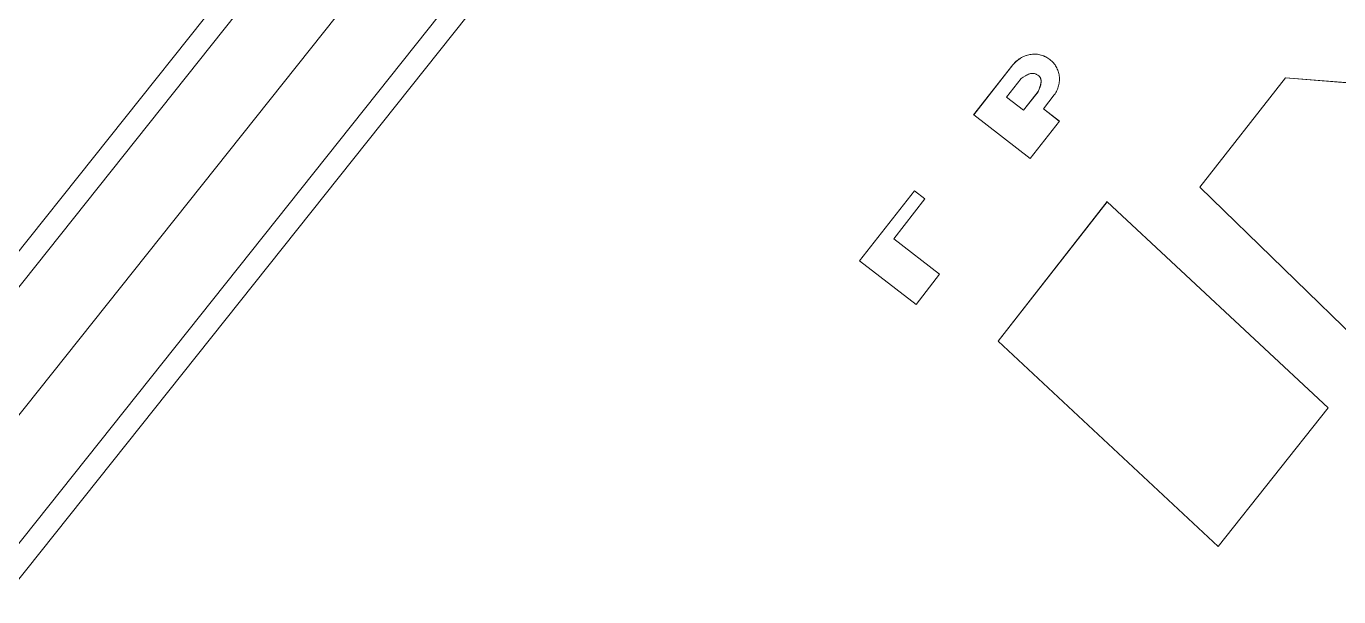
# Model space of a CAD drawing. Header units: millimetres. Extents: x -229914 to 856942, y -268655 to 87212.
# Drawn here: x -134973.2 to -134822.1, y 19899.7 to 19965.4 of the extents above; entities that cross this region are included whole.
import ezdxf

# ---------------------------------------------------------------- set-up
doc = ezdxf.new("R2010")
doc.units = ezdxf.units.MM

# ---------------------------------------------------------------- blocks, each defined once
blk = doc.blocks.new('Т912NEW')
at = {"color": 7, "linetype": 'Continuous', "lineweight": 15}
for p, q in [((4310.75, 545.17), (4310.75, 1545.17)), ((4298.98, 557.17), (4298.98, 1533.17)), ((4301.56, 557.17), (4301.56, 1533.17)), ((4319.94, 1533.17), (4319.94, 557.17)), ((4322.51, 1533.17), (4322.51, 557.17)), ((4400.63, 775.54), (4413.64, 784.29)), ((4400.64, 775.54), (4413.65, 784.29)), ((4400.77, 759.54), (4400.63, 775.54)), ((4400.64, 775.54), (4400.63, 775.54)), ((4400.78, 759.54), (4400.64, 775.54)), ((4377.13, 760.1), (4377.26, 760.15)), ((4377.13, 760.1), (4377.27, 760.15)), ((4377.26, 760.15), (4377.4, 760.19)), ((4377.27, 760.15), (4377.26, 760.15)), ((4377.27, 760.15), (4377.41, 760.19)), ((4377.4, 760.19), (4377.54, 760.22)), ((4377.41, 760.19), (4377.4, 760.19)), ((4377.41, 760.19), (4377.55, 760.22)), ((4377.54, 760.22), (4377.68, 760.25)), ((4377.55, 760.22), (4377.54, 760.22)), ((4377.55, 760.22), (4377.69, 760.25)), ((4377.68, 760.25), (4377.83, 760.27)), ((4377.69, 760.25), (4377.68, 760.25)), ((4377.69, 760.25), (4377.84, 760.27)), ((4377.83, 760.27), (4377.98, 760.28)), ((4377.84, 760.27), (4377.83, 760.27)), ((4377.84, 760.27), (4377.98, 760.28)), ((4377.98, 760.28), (4378.13, 760.29)), ((4377.98, 760.28), (4378.13, 760.29)), ((4377.98, 760.28), (4377.98, 760.28)), ((4378.13, 760.29), (4378.27, 760.29)), ((4378.13, 760.29), (4378.13, 760.29)), ((4378.27, 760.29), (4378.41, 760.28)), ((4378.41, 760.28), (4378.55, 760.26)), ((4378.55, 760.26), (4378.69, 760.24)), ((4378.69, 760.24), (4378.82, 760.21)), ((4378.82, 760.21), (4378.96, 760.18)), ((4378.96, 760.18), (4379.09, 760.13)), ((4379.09, 760.13), (4379.22, 760.08)), ((4375.48, 758.57), (4375.55, 758.71)), ((4375.49, 758.57), (4375.56, 758.71)), ((4375.55, 758.71), (4375.62, 758.84)), ((4375.56, 758.71), (4375.55, 758.71)), ((4375.56, 758.71), (4375.63, 758.84)), ((4375.62, 758.84), (4375.7, 758.96)), ((4375.63, 758.84), (4375.62, 758.84)), ((4375.63, 758.84), (4375.71, 758.96)), ((4375.7, 758.96), (4375.78, 759.09)), ((4375.71, 758.96), (4375.7, 758.96)), ((4375.71, 758.96), (4375.79, 759.09)), ((4375.78, 759.09), (4375.87, 759.2)), ((4375.79, 759.09), (4375.78, 759.09)), ((4375.79, 759.09), (4375.88, 759.2)), ((4375.87, 759.2), (4375.96, 759.31)), ((4375.88, 759.2), (4375.87, 759.2)), ((4375.88, 759.2), (4375.97, 759.31)), ((4375.96, 759.31), (4376.06, 759.41)), ((4375.97, 759.31), (4375.96, 759.31)), ((4375.97, 759.31), (4376.07, 759.41)), ((4376.06, 759.41), (4376.16, 759.52)), ((4376.07, 759.41), (4376.06, 759.41)), ((4376.07, 759.41), (4376.17, 759.52)), ((4376.16, 759.52), (4376.27, 759.61)), ((4376.17, 759.52), (4376.16, 759.52)), ((4376.17, 759.52), (4376.28, 759.61)), ((4376.27, 759.61), (4376.38, 759.7)), ((4376.28, 759.61), (4376.27, 759.61)), ((4376.28, 759.61), (4376.39, 759.7)), ((4376.38, 759.7), (4376.5, 759.78)), ((4376.39, 759.7), (4376.38, 759.7)), ((4376.39, 759.7), (4376.5, 759.78)), ((4376.5, 759.78), (4376.62, 759.86)), ((4376.5, 759.78), (4376.62, 759.86)), ((4376.5, 759.78), (4376.5, 759.78)), ((4376.62, 759.86), (4376.74, 759.93)), ((4376.62, 759.86), (4376.74, 759.93)), ((4376.62, 759.86), (4376.62, 759.86)), ((4376.74, 759.93), (4376.86, 759.99)), ((4376.74, 759.93), (4376.87, 759.99)), ((4376.74, 759.93), (4376.74, 759.93)), ((4376.86, 759.99), (4376.99, 760.05)), ((4376.87, 759.99), (4376.86, 759.99)), ((4376.87, 759.99), (4377, 760.05)), ((4376.99, 760.05), (4377.13, 760.1)), ((4377, 760.05), (4376.99, 760.05)), ((4377, 760.05), (4377.13, 760.1)), ((4377.13, 760.1), (4377.13, 760.1)), ((4379.22, 760.08), (4379.34, 760.03)), ((4379.34, 760.03), (4379.46, 759.96)), ((4379.46, 759.96), (4379.58, 759.9)), ((4379.58, 759.9), (4379.7, 759.82)), ((4379.7, 759.82), (4379.82, 759.75)), ((4379.82, 759.75), (4379.93, 759.66)), ((4379.93, 759.66), (4380.03, 759.57)), ((4380.03, 759.57), (4380.13, 759.48)), ((4380.13, 759.48), (4380.23, 759.38)), ((4380.23, 759.38), (4380.32, 759.27)), ((4380.32, 759.27), (4380.41, 759.16)), ((4380.41, 759.16), (4380.5, 759.05)), ((4380.5, 759.05), (4380.58, 758.93)), ((4380.58, 758.93), (4380.65, 758.81)), ((4380.65, 758.81), (4380.72, 758.69)), ((4380.72, 758.69), (4380.78, 758.56)), ((4427.94, 756.85), (4400.77, 759.54)), ((4400.78, 759.54), (4400.77, 759.54)), ((4427.94, 756.85), (4400.78, 759.54)), ((4375.17, 757.33), (4375.19, 757.5)), ((4375.17, 757.15), (4375.17, 757.33)), ((4375.18, 757.33), (4375.17, 757.33)), ((4375.17, 757.15), (4375.18, 757.33)), ((4375.22, 749.83), (4375.17, 757.15)), ((4375.17, 757.15), (4375.17, 757.15)), ((4375.23, 749.83), (4375.17, 757.15)), ((4375.18, 757.33), (4375.2, 757.5)), ((4375.19, 757.5), (4375.21, 757.67)), ((4375.2, 757.5), (4375.19, 757.5)), ((4375.2, 757.5), (4375.22, 757.67)), ((4375.21, 757.67), (4375.24, 757.83)), ((4375.22, 757.67), (4375.21, 757.67)), ((4375.22, 757.67), (4375.25, 757.83)), ((4375.24, 757.83), (4375.28, 757.99)), ((4375.25, 757.83), (4375.24, 757.83)), ((4375.25, 757.83), (4375.28, 757.99)), ((4375.28, 757.99), (4375.32, 758.14)), ((4375.28, 757.99), (4375.33, 758.14)), ((4375.28, 757.99), (4375.28, 757.99)), ((4375.32, 758.14), (4375.37, 758.29)), ((4375.33, 758.14), (4375.32, 758.14)), ((4375.33, 758.14), (4375.37, 758.29)), ((4375.37, 758.29), (4375.42, 758.44)), ((4375.37, 758.29), (4375.43, 758.44)), ((4375.37, 758.29), (4375.37, 758.29)), ((4375.42, 758.44), (4375.48, 758.57)), ((4375.43, 758.44), (4375.42, 758.44)), ((4375.43, 758.44), (4375.49, 758.57)), ((4375.49, 758.57), (4375.48, 758.57)), ((4377.13, 757.18), (4377.08, 757.05)), ((4377.18, 757.3), (4377.13, 757.18)), ((4377.24, 757.41), (4377.18, 757.3)), ((4377.27, 757.47), (4377.24, 757.41)), ((4377.3, 757.52), (4377.27, 757.47)), ((4377.34, 757.57), (4377.3, 757.52)), ((4377.37, 757.62), (4377.34, 757.57)), ((4377.41, 757.67), (4377.37, 757.62)), ((4377.45, 757.71), (4377.41, 757.67)), ((4377.5, 757.76), (4377.45, 757.71)), ((4377.54, 757.79), (4377.5, 757.76)), ((4377.59, 757.83), (4377.54, 757.79)), ((4377.64, 757.87), (4377.59, 757.83)), ((4377.69, 757.9), (4377.64, 757.87)), ((4377.74, 757.93), (4377.69, 757.9)), ((4377.8, 757.95), (4377.74, 757.93)), ((4377.86, 757.97), (4377.8, 757.95)), ((4377.93, 757.99), (4377.86, 757.97)), ((4377.99, 758), (4377.93, 757.99)), ((4378.06, 758.01), (4377.99, 758)), ((4378.13, 758.02), (4378.06, 758.01)), ((4378.28, 758.02), (4378.13, 758.02)), ((4378.27, 758.02), (4378.13, 758.02)), ((4378.34, 758.01), (4378.27, 758.02)), ((4378.28, 758.02), (4378.27, 758.02)), ((4378.34, 758.01), (4378.28, 758.02)), ((4378.41, 758), (4378.34, 758.01)), ((4378.4, 758), (4378.34, 758.01)), ((4378.34, 758.01), (4378.34, 758.01)), ((4378.46, 757.99), (4378.4, 758)), ((4378.41, 758), (4378.4, 758)), ((4378.47, 757.99), (4378.41, 758)), ((4378.52, 757.97), (4378.46, 757.99)), ((4378.47, 757.99), (4378.46, 757.99)), ((4378.52, 757.97), (4378.47, 757.99)), ((4378.58, 757.94), (4378.52, 757.97)), ((4378.57, 757.94), (4378.52, 757.97)), ((4378.52, 757.97), (4378.52, 757.97)), ((4378.62, 757.92), (4378.57, 757.94)), ((4378.58, 757.94), (4378.57, 757.94)), ((4378.63, 757.92), (4378.58, 757.94)), ((4378.67, 757.89), (4378.62, 757.92)), ((4378.63, 757.92), (4378.62, 757.92)), ((4378.68, 757.89), (4378.63, 757.92)), ((4378.72, 757.85), (4378.67, 757.89)), ((4378.68, 757.89), (4378.67, 757.89)), ((4378.73, 757.85), (4378.68, 757.89)), ((4378.77, 757.82), (4378.72, 757.85)), ((4378.73, 757.85), (4378.72, 757.85)), ((4378.77, 757.82), (4378.73, 757.85)), ((4378.81, 757.78), (4378.77, 757.82)), ((4378.81, 757.78), (4378.77, 757.82)), ((4378.77, 757.82), (4378.77, 757.82)), ((4378.86, 757.73), (4378.81, 757.78)), ((4378.85, 757.73), (4378.81, 757.78)), ((4378.81, 757.78), (4378.81, 757.78)), ((4378.89, 757.69), (4378.85, 757.73)), ((4378.86, 757.73), (4378.85, 757.73)), ((4378.89, 757.69), (4378.86, 757.73)), ((4378.93, 757.64), (4378.89, 757.69)), ((4378.92, 757.64), (4378.89, 757.69)), ((4378.89, 757.69), (4378.89, 757.69)), ((4378.96, 757.59), (4378.92, 757.64)), ((4378.93, 757.64), (4378.92, 757.64)), ((4378.97, 757.59), (4378.93, 757.64)), ((4378.99, 757.54), (4378.96, 757.59)), ((4378.97, 757.59), (4378.96, 757.59)), ((4379, 757.54), (4378.97, 757.59)), ((4379.02, 757.48), (4378.99, 757.54)), ((4379, 757.54), (4378.99, 757.54)), ((4379.03, 757.48), (4379, 757.54)), ((4379.06, 757.42), (4379.02, 757.48)), ((4379.03, 757.48), (4379.02, 757.48)), ((4379.06, 757.42), (4379.03, 757.48)), ((4379.09, 757.36), (4379.06, 757.42)), ((4379.08, 757.36), (4379.06, 757.42)), ((4379.06, 757.42), (4379.06, 757.42)), ((4379.14, 757.24), (4379.08, 757.36)), ((4379.09, 757.36), (4379.08, 757.36)), ((4379.15, 757.24), (4379.09, 757.36)), ((4379.19, 757.1), (4379.14, 757.24)), ((4379.15, 757.24), (4379.14, 757.24)), ((4379.2, 757.1), (4379.15, 757.24)), ((4379.28, 756.84), (4379.19, 757.1)), ((4379.2, 757.1), (4379.19, 757.1)), ((4379.29, 756.84), (4379.2, 757.1)), ((4380.78, 758.56), (4380.83, 758.43)), ((4380.83, 758.43), (4380.88, 758.29)), ((4380.88, 758.29), (4380.93, 758.16)), ((4380.93, 758.16), (4380.96, 758.01)), ((4380.96, 758.01), (4380.99, 757.87)), ((4380.99, 757.87), (4381.02, 757.73)), ((4381.02, 757.73), (4381.03, 757.58)), ((4381.03, 757.58), (4381.04, 757.43)), ((4381.04, 757.43), (4381.08, 755.38)), ((4376.98, 756.78), (4376.9, 756.51)), ((4376.92, 753.8), (4376.9, 756.51)), ((4377.08, 757.05), (4376.98, 756.78)), ((4379.36, 756.55), (4379.28, 756.84)), ((4379.29, 756.84), (4379.28, 756.84)), ((4379.37, 756.55), (4379.29, 756.84)), ((4379.39, 753.84), (4379.36, 756.55)), ((4379.37, 756.55), (4379.36, 756.55)), ((4379.39, 753.84), (4379.37, 756.55)), ((4381.08, 755.38), (4383.38, 755.42)), ((4381.08, 755.38), (4383.39, 755.42)), ((4383.39, 755.42), (4383.38, 755.42)), ((4383.44, 749.96), (4383.39, 755.42)), ((4376.92, 753.8), (4379.39, 753.84)), ((4376.92, 753.8), (4379.39, 753.84)), ((4379.39, 753.84), (4379.39, 753.84)), ((4393.64, 731.22), (4393.46, 751.59)), ((4393.47, 751.59), (4393.46, 751.59)), ((4393.65, 731.22), (4393.47, 751.59)), ((4393.47, 751.59), (4428.15, 748.88)), ((4375.23, 749.83), (4375.22, 749.83)), ((4383.44, 749.96), (4375.23, 749.83)), ((4428.19, 728.51), (4428.15, 748.88)), ((4375.32, 738.75), (4376.85, 738.78)), ((4375.41, 728.5), (4375.32, 738.75)), ((4375.33, 738.75), (4375.32, 738.75)), ((4375.33, 738.75), (4376.86, 738.78)), ((4375.41, 728.5), (4375.33, 738.75)), ((4376.86, 738.78), (4376.85, 738.78)), ((4376.86, 738.78), (4376.91, 732.95)), ((4376.91, 732.95), (4383.57, 733.05)), ((4376.91, 732.95), (4383.58, 733.05)), ((4383.58, 733.05), (4383.57, 733.05)), ((4383.63, 728.62), (4383.58, 733.05)), ((4428.18, 728.51), (4393.64, 731.22)), ((4393.65, 731.22), (4393.64, 731.22)), ((4428.19, 728.51), (4393.65, 731.22)), ((4383.63, 728.62), (4375.41, 728.5)), ((4375.41, 728.5), (4375.41, 728.5)), ((4428.19, 728.51), (4428.18, 728.51))]:
    blk.add_line(p, q, dxfattribs=at)

msp = doc.modelspace()

# ---------------------------------------------------------------- block references
at = {"rotation": 321.4676820499667}
msp.add_blockref('Т912NEW', (-138753.82306, 22094.20638), dxfattribs=at)

doc.saveas('drawing.dxf')
